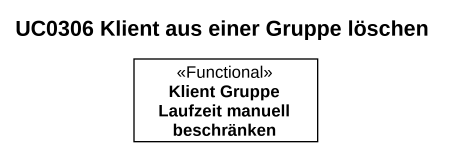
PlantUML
@startuml
title UC0306 Klient aus einer Gruppe löschen
hide circle
hide empty members
class "Klient Gruppe Laufzeit manuell beschränken" as Klient_Gruppe_Laufzeit <<Functional>>
@enduml
